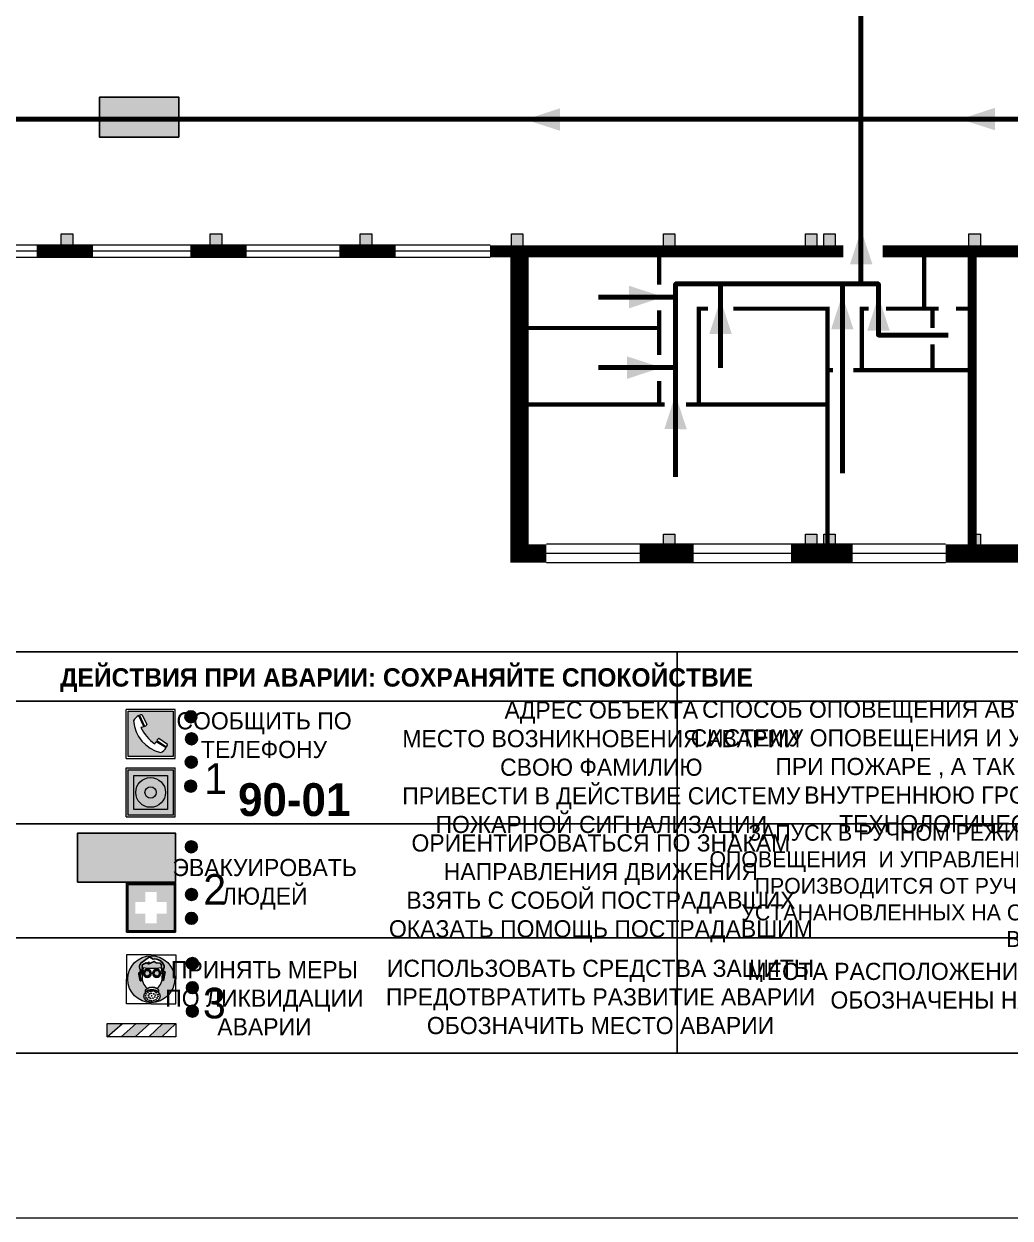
# Model space of a CAD drawing. Header units: millimetres. Extents: x 13810 to 67229, y 12374 to 21950.
# Drawn here: x 39945.1 to 40105.9, y 14944.5 to 15139.3 of the extents above; entities that cross this region are included whole.
import ezdxf

# ---------------------------------------------------------------- set-up
doc = ezdxf.new("R2010")
doc.units = ezdxf.units.MM
doc.layers.add('План_Штампы', color=7, linetype='Continuous')
doc.styles.add('обычный', font='arial.ttf')

# ---------------------------------------------------------------- blocks, each defined once
blk = doc.blocks.new('A$C38D26F80')
h = blk.add_hatch(color=5)
h.dxf.hatch_style = 1
h.paths.add_polyline_path([(-8.77, -4.48, 1), (-0.19, -4.48, 1)])
h.paths.add_polyline_path([(-6.75, -3.58), (-6.75, -3.31), (-6.62, -3.22), (-6.5, -3.22), (-6.42, -3.3), (-6.39, -3.28), (-6.59, -2.23), (-6.59, -2.01), (-6.38, -1.58), (-4.76, -0.4), (-4.13, -0.79, -0.362848), (-2.1, -2.1, -0.201049), (-2.17, -2.48, 0.085434), (-2.26, -3.13), (-1.9, -3.16), (-2.25, -4.7), (-2.4, -4.59), (-2.43, -4.34), (-2.36, -4.34), (-2.14, -3.34), (-2.47, -3.42), (-2.58, -1.95), (-2.77, -1.58), (-3.58, -1.52), (-3.92, -1.26), (-5.05, -1.73), (-4.87, -1.39), (-5.41, -1.6), (-5.41, -1.46), (-6.13, -1.87), (-6.18, -3.5), (-6.56, -3.47), (-6.37, -4.59), (-6.16, -4.43), (-6.16, -4.66), (-6.36, -4.79), (-6.37, -4.8), (-6.51, -4.76)], flags=16)
h.paths.add_polyline_path([(-6.51, -4.76), (-6.36, -4.79), (-6.37, -4.8)], flags=0)
h.paths.add_polyline_path([(-5.92, -2.34, 0.089508), (-2.67, -2.35), (-2.48, -3.88, -0.268602), (-3.4, -6.18, 0.262449), (-5.2, -6.18, -0.268602), (-6.11, -3.88)], flags=16)
edge = h.paths.add_edge_path(flags=16)
edge.add_ellipse((-5.19, -3.41), major_axis=(0, 0.842), ratio=0.848992, start_angle=0, end_angle=360)
edge = h.paths.add_edge_path(flags=0)
edge.add_ellipse((-5.19, -3.39), major_axis=(0, 0.665), ratio=0.853798, start_angle=0, end_angle=360)
edge = h.paths.add_edge_path(flags=0)
edge.add_ellipse((-5.19, -3.4), major_axis=(0, 0.528), ratio=0.864094, start_angle=0, end_angle=360)
edge = h.paths.add_edge_path(flags=16)
edge.add_ellipse((-3.47, -3.4), major_axis=(0, 0.842), ratio=0.848992, start_angle=0, end_angle=360)
h.paths.add_polyline_path([(-3.13, -6.45), (-3.13, -6.84, 0.383174), (-5.57, -6.85), (-5.57, -6.49, -0.369952)], flags=16)
edge = h.paths.add_edge_path(flags=0)
edge.add_ellipse((-3.47, -3.39), major_axis=(0, 0.665), ratio=0.853798, start_angle=0, end_angle=360)
edge = h.paths.add_edge_path(flags=0)
edge.add_ellipse((-3.47, -3.4), major_axis=(0, 0.528), ratio=0.864094, start_angle=0, end_angle=360)
edge = h.paths.add_edge_path(flags=16)
edge.add_ellipse((-4.34, -7.57), major_axis=(-1.48, 0), ratio=0.744955, start_angle=0, end_angle=360)
h.paths.add_polyline_path([(-5.01, -6.85, -1), (-5.15, -6.85, -1)], flags=0)
h.paths.add_polyline_path([(-5.33, -7.14, -1), (-5.47, -7.14, -1)], flags=0)
h.paths.add_polyline_path([(-4.61, -6.71, -1), (-4.74, -6.71, -1)], flags=16)
h.paths.add_polyline_path([(-5.43, -7.51, -1), (-5.57, -7.51, -1)], flags=0)
h.paths.add_polyline_path([(-4.26, -6.67, -1), (-4.4, -6.67, -1)], flags=16)
h.paths.add_polyline_path([(-4.74, -7.14, -1), (-4.88, -7.14, -1)], flags=0)
h.paths.add_polyline_path([(-4.93, -7.43, -1), (-5.07, -7.43, -1)], flags=0)
h.paths.add_polyline_path([(-4.41, -7.07, -1), (-4.54, -7.07, -1)], flags=0)
h.paths.add_polyline_path([(-5.33, -7.87, -1), (-5.46, -7.87, -1)], flags=0)
h.paths.add_polyline_path([(-3.8, -6.71, -1), (-3.94, -6.71, -1)], flags=16)
h.paths.add_polyline_path([(-4.85, -7.78, -1), (-4.98, -7.78, -1)], flags=0)
h.paths.add_polyline_path([(-3.96, -7.14, -1), (-4.1, -7.14, -1)], flags=0)
h.paths.add_polyline_path([(-4.33, -7.53, -1), (-4.47, -7.53, -1)], flags=0)
h.paths.add_polyline_path([(-5.09, -8.12, -1), (-5.23, -8.12, -1)], flags=0)
h.paths.add_polyline_path([(-3.5, -6.94, -1), (-3.64, -6.94, -1)], flags=0)
h.paths.add_polyline_path([(-4.54, -7.97, -1), (-4.68, -7.97, -1)], flags=0)
h.paths.add_polyline_path([(-3.66, -7.39, -1), (-3.8, -7.39, -1)], flags=0)
h.paths.add_polyline_path([(-4.73, -8.35, -1), (-4.86, -8.35, -1)], flags=0)
h.paths.add_polyline_path([(-4.09, -7.96, -1), (-4.23, -7.96, -1)], flags=0)
h.paths.add_polyline_path([(-3.77, -7.74, -1), (-3.91, -7.74, -1)], flags=0)
h.paths.add_polyline_path([(-3.22, -7.27, -1), (-3.35, -7.27, -1)], flags=0)
h.paths.add_polyline_path([(-4.34, -8.4, -1), (-4.47, -8.4, -1)], flags=0)
h.paths.add_polyline_path([(-3.16, -7.61, -1), (-3.3, -7.61, -1)], flags=0)
h.paths.add_polyline_path([(-3.9, -8.35, -1), (-4.04, -8.35, -1)], flags=0)
h.paths.add_polyline_path([(-3.32, -7.91, -1), (-3.46, -7.91, -1)], flags=0)
h.paths.add_polyline_path([(-3.55, -8.23, -1), (-3.69, -8.23, -1)], flags=0)
at = {"color": 5, "lineweight": 5}
for p, q in [((-4.48, 0), (-8.96, 0)), ((-8.96, 0), (-8.96, -4.48)), ((-4.48, 0), (0, 0)), ((0, 0), (0, -4.48)), ((-6.59, -2.01), (-6.38, -1.58)), ((-6.59, -2.23), (-6.59, -2.01)), ((-6.38, -1.58), (-4.76, -0.4)), ((-6.13, -1.87), (-6.18, -3.5)), ((-5.41, -1.46), (-6.13, -1.87)), ((-4.87, -1.39), (-5.41, -1.6)), ((-5.41, -1.6), (-5.41, -1.46)), ((-3.92, -1.26), (-5.05, -1.73)), ((-5.05, -1.73), (-4.87, -1.39)), ((-4.76, -0.4), (-4.13, -0.79)), ((-3.58, -1.52), (-3.92, -1.26)), ((-2.77, -1.58), (-3.58, -1.52)), ((-2.58, -1.95), (-2.77, -1.58)), ((-2.47, -3.42), (-2.58, -1.95)), ((-6.75, -3.31), (-6.62, -3.22)), ((-6.75, -3.58), (-6.75, -3.31)), ((-6.51, -4.76), (-6.75, -3.58)), ((-6.62, -3.22), (-6.5, -3.22)), ((-6.39, -3.28), (-6.59, -2.23)), ((-6.18, -3.5), (-6.56, -3.47)), ((-6.56, -3.47), (-6.37, -4.59)), ((-6.5, -3.22), (-6.42, -3.3)), ((-6.42, -3.3), (-6.39, -3.28)), ((-5.92, -2.34), (-6.11, -3.88)), ((-2.67, -2.34), (-2.48, -3.88)), ((-2.14, -3.34), (-2.47, -3.42)), ((-2.43, -4.34), (-2.4, -4.59)), ((-2.43, -4.34), (-2.36, -4.34)), ((-2.36, -4.34), (-2.14, -3.34)), ((-1.9, -3.16), (-2.26, -3.13)), ((-2.25, -4.7), (-1.9, -3.16)), ((-8.96, -8.96), (-8.96, -4.48)), ((-6.37, -4.8), (-6.51, -4.76)), ((-6.37, -4.59), (-6.16, -4.43)), ((-6.16, -4.66), (-6.37, -4.8)), ((-6.16, -4.43), (-6.16, -4.66)), ((-5.57, -6.49), (-5.57, -6.85)), ((-3.13, -6.45), (-3.13, -6.84)), ((-2.4, -4.59), (-2.25, -4.7)), ((0, -8.96), (0, -4.48)), ((-4.48, -8.96), (-8.96, -8.96)), ((-4.48, -8.96), (0, -8.96))]:
    blk.add_line(p, q, dxfattribs=at)
at = {"color": 5}
for p, q in [((-6.59, -2.01), (-6.38, -1.58)), ((-6.59, -2.23), (-6.59, -2.01)), ((-6.38, -1.58), (-4.76, -0.4)), ((-6.13, -1.87), (-6.18, -3.5)), ((-5.41, -1.46), (-6.13, -1.87)), ((-4.87, -1.39), (-5.41, -1.6)), ((-5.41, -1.6), (-5.41, -1.46)), ((-3.92, -1.26), (-5.05, -1.73)), ((-5.05, -1.73), (-4.87, -1.39)), ((-4.76, -0.4), (-4.13, -0.79)), ((-3.58, -1.52), (-3.92, -1.26)), ((-2.77, -1.58), (-3.58, -1.52)), ((-2.58, -1.95), (-2.77, -1.58)), ((-2.47, -3.42), (-2.58, -1.95)), ((-6.75, -3.31), (-6.62, -3.22)), ((-6.75, -3.58), (-6.75, -3.31)), ((-6.51, -4.76), (-6.75, -3.58)), ((-6.62, -3.22), (-6.5, -3.22)), ((-6.39, -3.28), (-6.59, -2.23)), ((-6.18, -3.5), (-6.56, -3.47)), ((-6.56, -3.47), (-6.37, -4.59)), ((-6.5, -3.22), (-6.42, -3.3)), ((-6.42, -3.3), (-6.39, -3.28)), ((-2.14, -3.34), (-2.47, -3.42)), ((-2.4, -4.59), (-2.43, -4.34)), ((-2.43, -4.34), (-2.36, -4.34)), ((-2.36, -4.34), (-2.14, -3.34)), ((-2.26, -3.13), (-1.9, -3.16)), ((-1.9, -3.16), (-2.25, -4.7)), ((-6.37, -4.8), (-6.51, -4.76)), ((-6.36, -4.79), (-6.51, -4.76)), ((-6.37, -4.59), (-6.16, -4.43)), ((-6.16, -4.66), (-6.37, -4.8)), ((-6.16, -4.66), (-6.36, -4.79)), ((-6.16, -4.43), (-6.16, -4.66)), ((-2.25, -4.7), (-2.4, -4.59))]:
    blk.add_line(p, q, dxfattribs=at)
at = {"color": 5, "lineweight": 5}
for centre, radius in [((-4.48, -4.48), 4.29), ((-5.5, -7.51), 0.0678), ((-5.4, -7.14), 0.0678), ((-5.4, -7.87), 0.0678), ((-5.16, -8.12), 0.0678), ((-5.08, -6.85), 0.0678), ((-5, -7.43), 0.0678), ((-4.91, -7.78), 0.0678), ((-4.81, -7.14), 0.0678), ((-4.79, -8.35), 0.0678), ((-4.67, -6.71), 0.0678), ((-4.61, -7.97), 0.0678), ((-4.47, -7.07), 0.0678), ((-4.4, -7.53), 0.0678), ((-4.4, -8.4), 0.0678), ((-4.33, -6.67), 0.0678), ((-4.16, -7.96), 0.0678), ((-4.03, -7.14), 0.0678), ((-3.97, -8.35), 0.0678), ((-3.87, -6.71), 0.0678), ((-3.84, -7.74), 0.0678), ((-3.73, -7.39), 0.0678), ((-3.62, -8.23), 0.0678), ((-3.57, -6.94), 0.0678), ((-3.39, -7.91), 0.0678), ((-3.28, -7.27), 0.0678), ((-3.23, -7.61), 0.0678)]:
    blk.add_circle(centre, radius, dxfattribs=at)
at = {"color": 5}
for centre, radius, start, end in [((-3.89, -2.66), 1.88, 17.387, 97.1599), ((-2.6, -2.2), 0.511, 326.3906, 11.8614), ((-0.35, -3.07), 1.91, 162.2553, 181.7878)]:
    blk.add_arc(centre, radius, start, end, dxfattribs=at)
at = {"color": 5, "lineweight": 5}
for centre, radius, start, end in [((-2.6, -2.2), 0.513, 326.4781, 11.7739), ((-3.66, -4.24), 2.47, 171.573, 231.7124), ((-4.28, 6.66), 9.15, 259.6987, 280.1569), ((-4.93, -4.24), 2.47, 308.2876, 8.427), ((-0.47, -3.05), 1.79, 161.5846, 182.4584), ((-4.33, -7.88), 1.87, 50.358, 131.5662), ((-4.34, -8.2), 1.82, 48.4943, 132.3565), ((-4.3, -7.78), 1.83, 60.5889, 119.4111)]:
    blk.add_arc(centre, radius, start, end, dxfattribs=at)
for centre, major_axis, ratio in [((-5.19, -3.41), (0, 0.842), 0.848992), ((-5.19, -3.39), (0, 0.665), 0.853798), ((-5.19, -3.4), (0, 0.528), 0.864094), ((-3.47, -3.4), (0, 0.842), 0.848992), ((-3.47, -3.39), (0, 0.665), 0.853798), ((-3.47, -3.4), (0, 0.528), 0.864094), ((-4.34, -7.57), (-1.48, 0), 0.744955)]:
    blk.add_ellipse(centre, major_axis=major_axis, ratio=ratio, dxfattribs=at)
blk = doc.blocks.new('A$C47DD6509')
at = {"lineweight": 5}
for points in [[(-8.69, 0), (-11.19, 0), (-11.19, -2.22)], [(-4.22, 0), (-6.45, 0), (-8.91, -2.22), (-6.61, -2.22)], [(0, 0), (-2.09, 0), (-4.36, -2.22), (-2.29, -2.22)]]:
    blk.add_hatch(color=242, dxfattribs=at).paths.add_polyline_path(points)
at = {"color": 242, "lineweight": 5}
for p, q in [((-11.19, -2.22), (-8.69, 0)), ((-11.19, -2.22), (-11.19, 0)), ((-11.19, 0), (-8.69, 0)), ((-11.19, 0), (0, 0)), ((-8.91, -2.22), (-6.45, 0)), ((-6.61, -2.22), (-4.22, 0)), ((-4.36, -2.22), (-2.09, 0)), ((-2.29, -2.22), (0, 0)), ((0, 0), (0, -2.22)), ((0, -2.22), (-11.19, -2.22))]:
    blk.add_line(p, q, dxfattribs=at)
blk = doc.blocks.new('A$C32E8229D')
at = {"true_color": 0xffffff}
blk.add_hatch(color=7, dxfattribs=at).paths.add_polyline_path([(0, 0), (0, -8), (16, -8), (16, 0)])
h = blk.add_hatch(color=126)
h.paths.add_polyline_path([(0.2, -0.2), (15.8, -0.2), (15.8, -7.8), (0.2, -7.8)])
h.paths.add_polyline_path([(13.49, -2.05), (12.08, -2.05), (11.37, -2.63, 0.162397), (11.29, -2.84), (11.29, -3.63), (10.35, -3.63), (10.35, -4.05), (11.68, -4.05), (11.68, -3.48), (12.26, -4.28), (11.29, -5.1), (11.29, -6.78), (11.85, -6.78), (11.85, -5.44), (12.8, -4.64), (12.8, -5.94), (14.46, -5.94), (14.46, -5.39), (13.45, -5.39), (13.45, -3.97), (12.46, -2.59), (13.15, -2.59), (13.69, -3.34), (14.18, -3)], flags=16)
h.paths.add_polyline_path([(10.74, -1.82, 1), (11.8, -1.82, 1)], flags=16)
h.paths.add_polyline_path([(9.39, -3.59), (5.99, -3.59), (6.56, -3.03), (5.91, -3.03), (5.1, -3.83), (5.91, -4.64), (6.56, -4.64), (5.99, -4.09), (9.39, -4.09)], flags=16)
h.paths.add_polyline_path([(4.29, -1.08), (1.72, -1.08), (1.72, -6.6), (4.29, -6.6)], flags=16)
at = {"color": 126}
blk.add_lwpolyline([(16, -8), (0, -8), (0, 0), (16, 0)], close=True, dxfattribs=at)
blk = doc.blocks.new('A$C18900ED3')
h = blk.add_hatch(color=126)
h.paths.add_polyline_path([(-0.18, -0.18), (-7.02, -0.18), (-7.02, -7.02), (-0.18, -7.02)])
h.paths.add_polyline_path([(-5.89, -4.46), (-5.89, -2.77), (-4.46, -2.77), (-4.46, -1.31), (-2.77, -1.31), (-2.77, -2.77), (-1.33, -2.77), (-1.33, -4.46), (-2.77, -4.46), (-2.77, -5.89), (-4.46, -5.89), (-4.46, -4.46)], flags=16)
at = {"color": 126}
for p, q in [((-7.2, 0), (-7.2, -7.2)), ((0, 0), (-7.2, 0)), ((0, -7.2), (0, 0)), ((-7.02, -7.02), (-7.02, -0.18)), ((-7.02, -0.18), (-0.18, -0.18)), ((-0.18, -0.18), (-0.18, -7.02)), ((-7.2, -7.2), (0, -7.2)), ((-0.18, -7.02), (-7.02, -7.02))]:
    blk.add_line(p, q, dxfattribs=at)
blk = doc.blocks.new('A$C456E1F9C')
at = {"lineweight": 5}
h = blk.add_hatch(color=242, dxfattribs=at)
h.paths.add_polyline_path([(0.51, -1.47), (0.51, -13.26), (12.29, -13.26), (12.29, -1.47)])
h.paths.add_polyline_path([(5.42, -4.95, -0.254479), (4.78, -5.4), (3.52, -2.53, -0.209735), (4.23, -2.4)], flags=16)
h.paths.add_polyline_path([(8.53, -8.6), (10.87, -10.17), (10.54, -10.76), (8.03, -9.13, -0.192251)], flags=16)
h.paths.add_polyline_path([(4.61, -5.49, 0.005518), (3.87, -5.72, 0.128647), (7.49, -10.01, 0.00809), (7.83, -9.33), (10.47, -10.97, -0.16736), (8.99, -12.25, -0.327862), (1.95, -3.95, -0.166952), (3.36, -2.62)], flags=16)
at = {"color": 242, "lineweight": 5}
for p, q in [((0, -13.77), (0, -0.97)), ((12.8, -0.97), (0, -0.97)), ((4.61, -5.49), (3.36, -2.62)), ((3.52, -2.53), (4.78, -5.4)), ((4.23, -2.4), (5.42, -4.95)), ((12.8, -13.77), (12.8, -0.97)), ((7.83, -9.33), (10.47, -10.97)), ((8.03, -9.13), (10.54, -10.76)), ((10.81, -10.12), (8.53, -8.6)), ((10.54, -10.76), (10.8, -10.3)), ((10.8, -10.3), (10.81, -10.12)), ((0, -13.77), (12.8, -13.77))]:
    blk.add_line(p, q, dxfattribs=at)
blk.add_lwpolyline([(0.51, -1.47), (12.29, -1.47), (12.29, -13.26), (0.51, -13.26)], close=True, dxfattribs=at)
for centre, radius, start, end in [((4.59, -5.34), 2.99, 114.2845, 152.1974), ((4.02, -3.27), 0.891, 76.3284, 123.7092), ((11.12, -3.31), 9.19, 183.9915, 256.6009), ((14.98, -39.1), 35.17, 107.1487, 108.4135), ((13.86, -0.94), 11.08, 205.5536, 234.8762), ((4.68, -4.59), 0.824, 276.9621, 334.0723), ((-13.31, 0.8), 23.44, 332.5487, 334.4027), ((8.94, -9.5), 0.989, 114.4092, 157.9388), ((7.87, -9.46), 3, 291.9291, 329.9329)]:
    blk.add_arc(centre, radius, start, end, dxfattribs=at)
blk = doc.blocks.new('A$C54414219')
at = {"true_color": 0xffffff}
h = blk.add_hatch(color=7, dxfattribs=at)
h.paths.add_polyline_path([(2.39, -9.45), (2.39, -18.3), (11.23, -18.3), (11.23, -9.45)], flags=0)
h.paths.add_polyline_path([(10.71, -13.87, -1), (2.92, -13.87, -1)], flags=0)
h.paths.add_polyline_path([(8.3, -13.87, -1), (5.33, -13.87, -1)], flags=0)
h.paths.add_polyline_path([(0.41, -7.47), (0.41, -20.27), (13.21, -20.27), (13.21, -7.47)])
h.paths.add_polyline_path([(0.92, -19.77), (12.71, -19.77), (12.71, -7.98), (0.92, -7.98)], flags=16)
h.paths.add_polyline_path([(11.23, -9.45), (11.23, -18.3), (2.39, -18.3), (2.39, -9.45)], flags=0)
at = {"lineweight": 5}
h = blk.add_hatch(color=242, dxfattribs=at)
h.paths.add_polyline_path([(12.71, -7.98), (0.92, -7.98), (0.92, -19.77), (12.71, -19.77)])
h.paths.add_polyline_path([(11.23, -18.3), (2.39, -18.3), (2.39, -9.45), (11.23, -9.45)], flags=16)
h.paths.add_polyline_path([(10.71, -13.87, -1), (2.92, -13.87, -1)], flags=0)
h.paths.add_polyline_path([(8.3, -13.87, -1), (5.33, -13.87, -1)], flags=0)
at = {"true_color": 0xffffff}
h = blk.add_hatch(color=7, dxfattribs=at)
h.paths.add_polyline_path([(2.39, -9.45), (2.39, -18.3), (11.23, -18.3), (11.23, -9.45)])
h.paths.add_polyline_path([(10.71, -13.87, -1), (2.92, -13.87, -1)], flags=16)
h.paths.add_polyline_path([(8.3, -13.87, -1), (5.33, -13.87, -1)], flags=0)
at = {"lineweight": 5}
h = blk.add_hatch(color=242, dxfattribs=at)
h.paths.add_polyline_path([(2.92, -13.87, 1), (10.71, -13.87, 1)])
h.paths.add_polyline_path([(8.3, -13.87, -1), (5.33, -13.87, -1)], flags=16)
at = {"color": 242, "lineweight": 5}
for p, q in [((0.41, -20.27), (0.41, -7.47)), ((0.41, -7.47), (13.21, -7.47)), ((0.41, -7.47), (13.21, -7.47)), ((13.21, -20.27), (13.21, -7.47)), ((0.41, -20.27), (13.21, -20.27))]:
    blk.add_line(p, q, dxfattribs=at)
for points in [[(0.92, -7.98), (12.71, -7.98), (12.71, -19.77), (0.92, -19.77)], [(2.39, -9.45), (11.23, -9.45), (11.23, -18.3), (2.39, -18.3)]]:
    blk.add_lwpolyline(points, close=True, dxfattribs=at)
for radius in [3.89, 1.49]:
    blk.add_circle((6.81, -13.87), radius, dxfattribs=at)

msp = doc.modelspace()

# ---------------------------------------------------------------- hatches: boundary and pattern name
at = {"lineweight": 0}
h = msp.add_hatch(color=256, dxfattribs=at)
h.dxf.hatch_style = 1
h.paths.add_polyline_path([(39953.03, 15105.01), (39951.16, 15105.01), (39951.16, 15102.26), (39953.03, 15102.26)])
h = msp.add_hatch(color=256, dxfattribs=at)
h.dxf.hatch_style = 1
h.paths.add_polyline_path([(39977.32, 15105.01), (39975.45, 15105.01), (39975.45, 15102.26), (39977.32, 15102.26)])
h = msp.add_hatch(color=256, dxfattribs=at)
h.dxf.hatch_style = 1
h.paths.add_polyline_path([(40001.79, 15105.01), (39999.93, 15105.01), (39999.93, 15102.26), (40001.79, 15102.26)])
h = msp.add_hatch(color=256, dxfattribs=at)
h.dxf.hatch_style = 1
h.paths.add_polyline_path([(40026.44, 15105.01), (40024.57, 15105.01), (40024.57, 15102.26), (40026.44, 15102.26)])
h = msp.add_hatch(color=256, dxfattribs=at)
h.dxf.hatch_style = 1
h.paths.add_polyline_path([(40051.25, 15105.01), (40049.38, 15105.01), (40049.38, 15102.26), (40051.25, 15102.26)])
h = msp.add_hatch(color=256, dxfattribs=at)
h.dxf.hatch_style = 1
h.paths.add_polyline_path([(40074.41, 15105.01), (40072.54, 15105.01), (40072.54, 15102.26), (40074.41, 15102.26)])
h = msp.add_hatch(color=256, dxfattribs=at)
h.dxf.hatch_style = 1
h.paths.add_polyline_path([(40077.39, 15105.01), (40075.52, 15105.01), (40075.52, 15102.26), (40077.39, 15102.26)])
h = msp.add_hatch(color=256, dxfattribs=at)
h.dxf.hatch_style = 1
h.paths.add_polyline_path([(40101.07, 15105.01), (40099.2, 15105.01), (40099.2, 15102.26), (40101.07, 15102.26)])
h = msp.add_hatch(color=256, dxfattribs=at)
h.dxf.hatch_style = 1
h.paths.add_polyline_path([(40026.44, 15056.04), (40024.57, 15056.04), (40024.57, 15053.29), (40026.44, 15053.29)])
h = msp.add_hatch(color=256, dxfattribs=at)
h.dxf.hatch_style = 1
h.paths.add_polyline_path([(40051.25, 15056.04), (40049.38, 15056.04), (40049.38, 15053.29), (40051.25, 15053.29)])
h = msp.add_hatch(color=256, dxfattribs=at)
h.dxf.hatch_style = 1
h.paths.add_polyline_path([(40074.41, 15056.04), (40072.54, 15056.04), (40072.54, 15053.29), (40074.41, 15053.29)])
h = msp.add_hatch(color=256, dxfattribs=at)
h.dxf.hatch_style = 1
h.paths.add_polyline_path([(40077.39, 15056.04), (40075.52, 15056.04), (40075.52, 15053.29), (40077.39, 15053.29)])
h = msp.add_hatch(color=256, dxfattribs=at)
h.dxf.hatch_style = 1
h.paths.add_polyline_path([(40101.07, 15056.04), (40099.2, 15056.04), (40099.2, 15053.29), (40101.07, 15053.29)])
h = msp.add_hatch(color=256, dxfattribs=at)
h.dxf.hatch_style = 1
h.paths.add_polyline_path([(39971.32, 15026.24, 1), (39973.25, 15026.24, 1)])
h = msp.add_hatch(color=256, dxfattribs=at)
h.dxf.hatch_style = 1
h.paths.add_polyline_path([(39971.43, 15022.65, 1), (39973.36, 15022.65, 1)])
h = msp.add_hatch(color=256, dxfattribs=at)
h.dxf.hatch_style = 1
h.paths.add_polyline_path([(39971.39, 15018.84, 1), (39973.32, 15018.84, 1)])
h = msp.add_hatch(color=256, dxfattribs=at)
h.dxf.hatch_style = 1
h.paths.add_polyline_path([(39971.31, 15014.92, 1), (39973.24, 15014.92, 1)])
h = msp.add_hatch(color=256, dxfattribs=at)
h.dxf.hatch_style = 1
h.paths.add_polyline_path([(39971.39, 15005.03, 1), (39973.32, 15005.03, 1)])
h = msp.add_hatch(color=256, dxfattribs=at)
h.dxf.hatch_style = 1
h.paths.add_polyline_path([(39971.43, 14997.25, 1), (39973.36, 14997.25, 1)])
h = msp.add_hatch(color=256, dxfattribs=at)
h.dxf.hatch_style = 1
h.paths.add_polyline_path([(39971.42, 14993.35, 1), (39973.35, 14993.35, 1)])
h = msp.add_hatch(color=256, dxfattribs=at)
h.dxf.hatch_style = 1
h.paths.add_polyline_path([(39971.58, 14985.99, 1), (39973.51, 14985.99, 1)])
h = msp.add_hatch(color=256, dxfattribs=at)
h.dxf.hatch_style = 1
h.paths.add_polyline_path([(39971.58, 14982.05, 1), (39973.51, 14982.05, 1)])
h = msp.add_hatch(color=256, dxfattribs=at)
h.dxf.hatch_style = 1
h.paths.add_polyline_path([(39971.58, 14978.21, 1), (39973.51, 14978.21, 1)])

# ---------------------------------------------------------------- linework, layer by layer
at = {"color": 126, "lineweight": 0, "true_color": 0x008754}
msp.add_lwpolyline([(39738.71, 15339.45), (40338.71, 15339.45), (40338.71, 14944.45), (39738.71, 14944.45)], close=True, dxfattribs=at)
msp.add_lwpolyline([(39738.71, 15339.45), (40338.71, 15339.45), (40338.71, 14944.45), (39738.71, 14944.45)], close=True, dxfattribs=at)
msp.add_lwpolyline([(39738.71, 15339.45), (40338.71, 15339.45), (40338.71, 14944.45), (39738.71, 14944.45)], close=True, dxfattribs=at)
at = {"color": 126, "lineweight": 100, "true_color": 0x008754}
for points in [[(40081.57, 15109.15), (40081.57, 15220.87)], [(40263.78, 15110.52), (40263.78, 15123.72), (39832.28, 15123.72)], [(40081.57, 15109.15), (40081.57, 15096.86), (40084.43, 15096.86), (40084.43, 15088.51), (40095.79, 15088.51)], [(40081.57, 15096.86), (40051.34, 15096.86), (40051.34, 15065.38)], [(40058.67, 15096.86), (40058.67, 15083.16)], [(40078.55, 15066), (40078.55, 15096.86)], [(40051.34, 15094.72), (40038.77, 15094.72)], [(40051.34, 15083.21), (40038.77, 15083.21)]]:
    msp.add_lwpolyline(points, dxfattribs=at)
at = {"lineweight": 0}
for points, const_width in [([(40273.46, 15204.45), (40273.46, 15052.88), (40095.38, 15052.88)], 3), ([(40030.29, 15052.88), (40025.9, 15052.88), (40025.9, 15102.18)], 3), ([(39956.34, 15102.18), (39947.15, 15102.18)], 2), ([(39981.41, 15102.18), (39972.22, 15102.18)], 2), ([(40005.68, 15102.18), (39996.49, 15102.18)], 2), ([(40021.1, 15102.18), (40078.69, 15102.18)], 2), ([(40048.66, 15096.74), (40048.66, 15102.18)], 0.7), ([(40085.11, 15102.18), (40273.46, 15102.18)], 2), ([(40091.89, 15102.18), (40091.89, 15092.82)], 0.7), ([(40099.72, 15102.18), (40099.72, 15052.88)], 1.5), ([(40048.66, 15085.25), (40048.66, 15092.55)], 0.7), ([(40056.63, 15092.82), (40055.15, 15092.82), (40055.15, 15077.17)], 0.7), ([(40060.77, 15092.82), (40076.15, 15092.82), (40076.15, 15052.88)], 0.7), ([(40082.87, 15092.82), (40081.75, 15092.82), (40081.75, 15082.79)], 0.7), ([(40094.25, 15092.82), (40085.67, 15092.82)], 0.7), ([(40093.24, 15092.82), (40093.24, 15089.68)], 0.7), ([(40097.07, 15092.82), (40099.72, 15092.82)], 0.7), ([(40048.66, 15089.67), (40025.9, 15089.67)], 0.7), ([(40093.24, 15087.03), (40093.24, 15082.79)], 0.7), ([(40077.04, 15082.79), (40076.15, 15082.79)], 0.7), ([(40080.34, 15082.79), (40099.72, 15082.79)], 0.7), ([(40048.66, 15077.17), (40048.66, 15081.01)], 0.7), ([(40049.55, 15077.17), (40025.9, 15077.17)], 0.7), ([(40053.03, 15077.17), (40076.15, 15077.17)], 0.7), ([(40054.29, 15052.88), (40045.5, 15052.88)], 3), ([(40080.22, 15052.88), (40070.16, 15052.88)], 3)]:
    msp.add_lwpolyline(points, dxfattribs=dict(at, const_width=const_width))
for points in [[(39953.03, 15105.01), (39953.03, 15102.26), (39951.16, 15102.26), (39951.16, 15105.01), (39953.03, 15105.01)], [(39977.32, 15105.01), (39977.32, 15102.26), (39975.45, 15102.26), (39975.45, 15105.01), (39977.32, 15105.01)], [(40001.79, 15105.01), (40001.79, 15102.26), (39999.93, 15102.26), (39999.93, 15105.01), (40001.79, 15105.01)], [(40026.44, 15105.01), (40026.44, 15102.26), (40024.57, 15102.26), (40024.57, 15105.01), (40026.44, 15105.01)], [(40051.25, 15105.01), (40051.25, 15102.26), (40049.38, 15102.26), (40049.38, 15105.01), (40051.25, 15105.01)], [(40074.41, 15105.01), (40074.41, 15102.26), (40072.54, 15102.26), (40072.54, 15105.01), (40074.41, 15105.01)], [(40077.39, 15105.01), (40077.39, 15102.26), (40075.52, 15102.26), (40075.52, 15105.01), (40077.39, 15105.01)], [(40101.07, 15105.01), (40101.07, 15102.26), (40099.2, 15102.26), (40099.2, 15105.01), (40101.07, 15105.01)], [(40021.1, 15103.19), (39832.56, 15103.19)], [(40021.1, 15102.18), (39832.56, 15102.18)], [(40021.1, 15102.18), (39832.56, 15102.18)], [(40021.1, 15101.18), (39832.56, 15101.18)], [(40026.44, 15056.04), (40026.44, 15053.29), (40024.57, 15053.29), (40024.57, 15056.04), (40026.44, 15056.04)], [(40051.25, 15056.04), (40051.25, 15053.29), (40049.38, 15053.29), (40049.38, 15056.04), (40051.25, 15056.04)], [(40074.41, 15056.04), (40074.41, 15053.29), (40072.54, 15053.29), (40072.54, 15056.04), (40074.41, 15056.04)], [(40077.39, 15056.04), (40077.39, 15053.29), (40075.52, 15053.29), (40075.52, 15056.04), (40077.39, 15056.04)], [(40101.07, 15056.04), (40101.07, 15053.29), (40099.2, 15053.29), (40099.2, 15056.04), (40101.07, 15056.04)], [(40095.38, 15054.38), (40030.29, 15054.38)], [(40095.38, 15052.88), (40030.29, 15052.88)], [(40095.38, 15051.38), (40030.29, 15051.38)]]:
    msp.add_lwpolyline(points, dxfattribs=at)
for points in [[(39907.84, 15028.77), (40051.61, 15028.77), (40051.61, 15036.83), (39907.84, 15036.83)], [(40051.61, 15036.83), (40173.33, 15036.83), (40173.33, 14971.37), (40051.61, 14971.37)], [(40051.61, 15036.83), (40173.33, 15036.83), (40173.33, 15028.77), (40051.61, 15028.77)], [(39907.84, 15028.77), (40051.61, 15028.77), (40051.61, 14971.37), (39907.84, 14971.37)], [(40051.61, 15028.77), (40173.33, 15028.77), (40173.33, 15008.78), (40051.61, 15008.78)], [(40173.33, 15008.78), (40051.61, 15008.78), (40051.61, 14990.2), (40173.33, 14990.2)]]:
    msp.add_lwpolyline(points, close=True)
for points in [[(39966.26, 15008.78), (39907.84, 15008.78), (40051.61, 15008.78)], [(39966.26, 14990.2), (39907.84, 14990.2), (40051.61, 14990.2)]]:
    msp.add_lwpolyline(points)
for centre in [(39972.29, 15026.24), (39972.39, 15022.65), (39972.35, 15018.84), (39972.27, 15014.92), (39972.36, 15005.03), (39972.4, 14997.25), (39972.39, 14993.35), (39972.55, 14985.99), (39972.54, 14982.05), (39972.54, 14978.21)]:
    msp.add_circle(centre, 0.966)
at = {"layer": 'План_Штампы', "color": 126, "true_color": 0x008754}
for points in [[(40032.49, 15125.51), (40032.48, 15121.85), (40026.86, 15123.66)], [(40103.44, 15125.59), (40103.43, 15121.93), (40097.81, 15123.73)], [(40083.46, 15100.06), (40079.8, 15100.06), (40081.61, 15105.68)], [(40043.77, 15092.88), (40043.77, 15096.55), (40049.39, 15094.74)], [(40060.52, 15088.69), (40056.86, 15088.7), (40058.67, 15094.32)], [(40080.38, 15089.43), (40076.72, 15089.44), (40078.53, 15095.06)], [(40086.28, 15089.23), (40082.62, 15089.23), (40084.43, 15094.85)], [(40043.44, 15081.37), (40043.45, 15085.03), (40049.07, 15083.22)], [(40053.18, 15073.16), (40049.52, 15073.17), (40051.32, 15078.79)]]:
    msp.add_solid(points, dxfattribs=at)

# ---------------------------------------------------------------- block references
for name, p, xscale, yscale, zscale in [('A$C456E1F9C', (39961.73, 15028.06), 0.625, 0.625, 0.625), ('A$C54414219', (39961.47, 15022.57), 0.625, 0.625, 0.625), ('A$C18900ED3', (39969.8, 14999.1), 1.111111111007631, 1.111111111007631, 1.111111111007631), ('A$C38D26F80', (39969.82, 14987.43), 0.8928571427240968, 0.8928571427240968, 0.8928571427240968)]:
    msp.add_blockref(name, p, dxfattribs=dict(xscale=xscale, yscale=yscale, zscale=zscale))
at = {"xscale": -1}
msp.add_blockref('A$C32E8229D', (39969.8, 15007.25), dxfattribs=at)
at = {"color": 242, "true_color": 0xc1121c}
msp.add_blockref('A$C47DD6509', (39969.82, 14976.22), dxfattribs=at)
at = {"layer": 'План_Штампы', "color": 126, "true_color": 0x008754, "xscale": 0.8100087101568005, "yscale": 0.8100087101568005, "zscale": 0.8100087101568005, "rotation": 359.9978653237144}
msp.add_blockref('A$C32E8229D', (39957.38, 15127.3), dxfattribs=at)

# ---------------------------------------------------------------- texts
at = {"lineweight": 0, "attachment_point": 5, "style": 'обычный'}
for s, insert, char_height, width in [('{\\fProxima Nova Rg|b1|i0|c204|p2;ДЕЙСТВИЯ ПРИ АВАРИИ: СОХРАНЯЙТЕ СПОКОЙСТВИЕ\\H1.6644x; }', (40007.45, 15032.23), 3, 175.1736), ('{\\fProxima Nova Rg|b0|i0|c204|p2;СПОСОБ ОПОВЕЩЕНИЯ АВТОМАТИЧЕСКИЙ ЧЕРЕЗ РЕЧЕВУЮ СИСТЕМУ ОПОВЕЩЕНИЯ И УПРАВЛЕНИЯ ЭВАКУАЦИЕЙ ЛЮДЕЙ ПРИ ПОЖАРЕ , А ТАК ЖЕ ВРУЧНУЮ, ИСПОЛЬЗУЯ ВНУТРЕННЮЮ ГРОМКУЮ СВЯЗЬ СИСТЕМЫ ТЕХНОЛОГИЧЕСКОГО ОПОВЕЩЕНИЯ.}', (40113.23, 15017.73), 2.8, 118.5618), ('\\pi-8.4,l8.4,t8.4;{\\fProxima Nova Rg|b0|i0|c204|p2;АДРЕС ОБЪЕКТА\\PМЕСТО ВОЗНИКНОВЕНИЯ АВАРИИ\\PСВОЮ ФАМИЛИЮ\\PПРИВЕСТИ В ДЕЙСТВИЕ СИСТЕМУ \\PПОЖАРНОЙ СИГНАЛИЗАЦИИ}', (40039.24, 15017.61), 2.8, 126.6484), ('{\\fProxima Nova Rg|b0|i0|c204|p2;СООБЩИТЬ ПО \\PТЕЛЕФОНУ}', (39984.23, 15023.23), 2.8, 126.6484), ('{\\fProxima Nova Rg|b0|i0|c204|p2;1\\H1.1667x; }', (39976.33, 15016.16), 5, 126.6484), ('{\\fProxima Nova Rg|b1|i0|c204|p2;\\H1.0714x;90-01\\fProxima Nova Rg|b0|i0|c204|p2;\\H0.93331x; \\H1.3449x; }', (39989.15, 15012.69), 5, 126.6484), ('{\\fProxima Nova Rg|b0|i0|c204|p2;\\P\\pt7.8;ЗАПУСК В РУЧНОМ РЕЖИМЕ АВТОМАТИЧЕСКОЙ СИСТЕМЫ ОПОВЕЩЕНИЯ  И УПРАВЛЕНИЯ ЭВАКУАЦИИ ЛЮДЕЙ ПРИ ПОЖАРЕ ПРОИЗВОДИТСЯ ОТ РУЧНЫХ ПОЖАРНЫХ ИЗВЕЩАТЕЛЕЙ, УСТАНАНОВЛЕННЫХ НА СТЕНАХ ВБЛИЗИ ЭВАКУАЦИОННЫХ ВЫХОДОВ. }', (40114.68, 15000.45), 2.6, 121.7868), ('\\pi-8.4,l8.4,t8.4;{\\fProxima Nova Rg|b0|i0|c204|p2;ОРИЕНТИРОВАТЬСЯ ПО ЗНАКАМ \\PНАПРАВЛЕНИЯ ДВИЖЕНИЯ\\PВЗЯТЬ С СОБОЙ ПОСТРАДАВШИХ\\PОКАЗАТЬ ПОМОЩЬ ПОСТРАДАВШИМ}', (40039.17, 14998.25), 2.8, 126.6484), ('{\\fProxima Nova Rg|b0|i0|c204|p2;ЭВАКУИРОВАТЬ \\PЛЮДЕЙ}', (39984.33, 14998.91), 2.8, 126.6484), ('{\\fProxima Nova Rg|b0|i0|c204|p2;2\\H1.1967x; }', (39976.18, 14998.08), 5, 126.6484), ('{\\fProxima Nova Rg|b0|i0|c204|p2;ПРИНЯТЬ МЕРЫ \\PПО ЛИКВИДАЦИИ \\PАВАРИИ}', (39984.29, 14980.33), 2.8, 126.6484), ('\\pi-8.4,l8.4,t8.4;{\\fProxima Nova Rg|b0|i0|c204|p2;ИСПОЛЬЗОВАТЬ СРЕДСТВА ЗАЩИТЫ \\PПРЕДОТВРАТИТЬ РАЗВИТИЕ АВАРИИ\\PОБОЗНАЧИТЬ МЕСТО АВАРИИ}', (40039.11, 14980.52), 2.8, 126.6484), ('\\pt8.4;{\\fProxima Nova Rg|b0|i0|c204|p2;\\PМЕСТА РАСПОЛОЖЕНИЯ ПОЖАРНЫХ ИЗВЕЩАТЕЛЕЙ ОБОЗНАЧЕНЫ НА НАСТОЯЩЕМ ПЛАНЕ}', (40113.04, 14984.3), 2.8, 118.5618), ('{\\fProxima Nova Rg|b0|i0|c204|p2;3\\H1.1967x; }', (39976.12, 14979.5), 5, 126.6484)]:
    msp.add_mtext(s, dxfattribs=dict(at, insert=insert, char_height=char_height, width=width))

doc.saveas('drawing.dxf')
